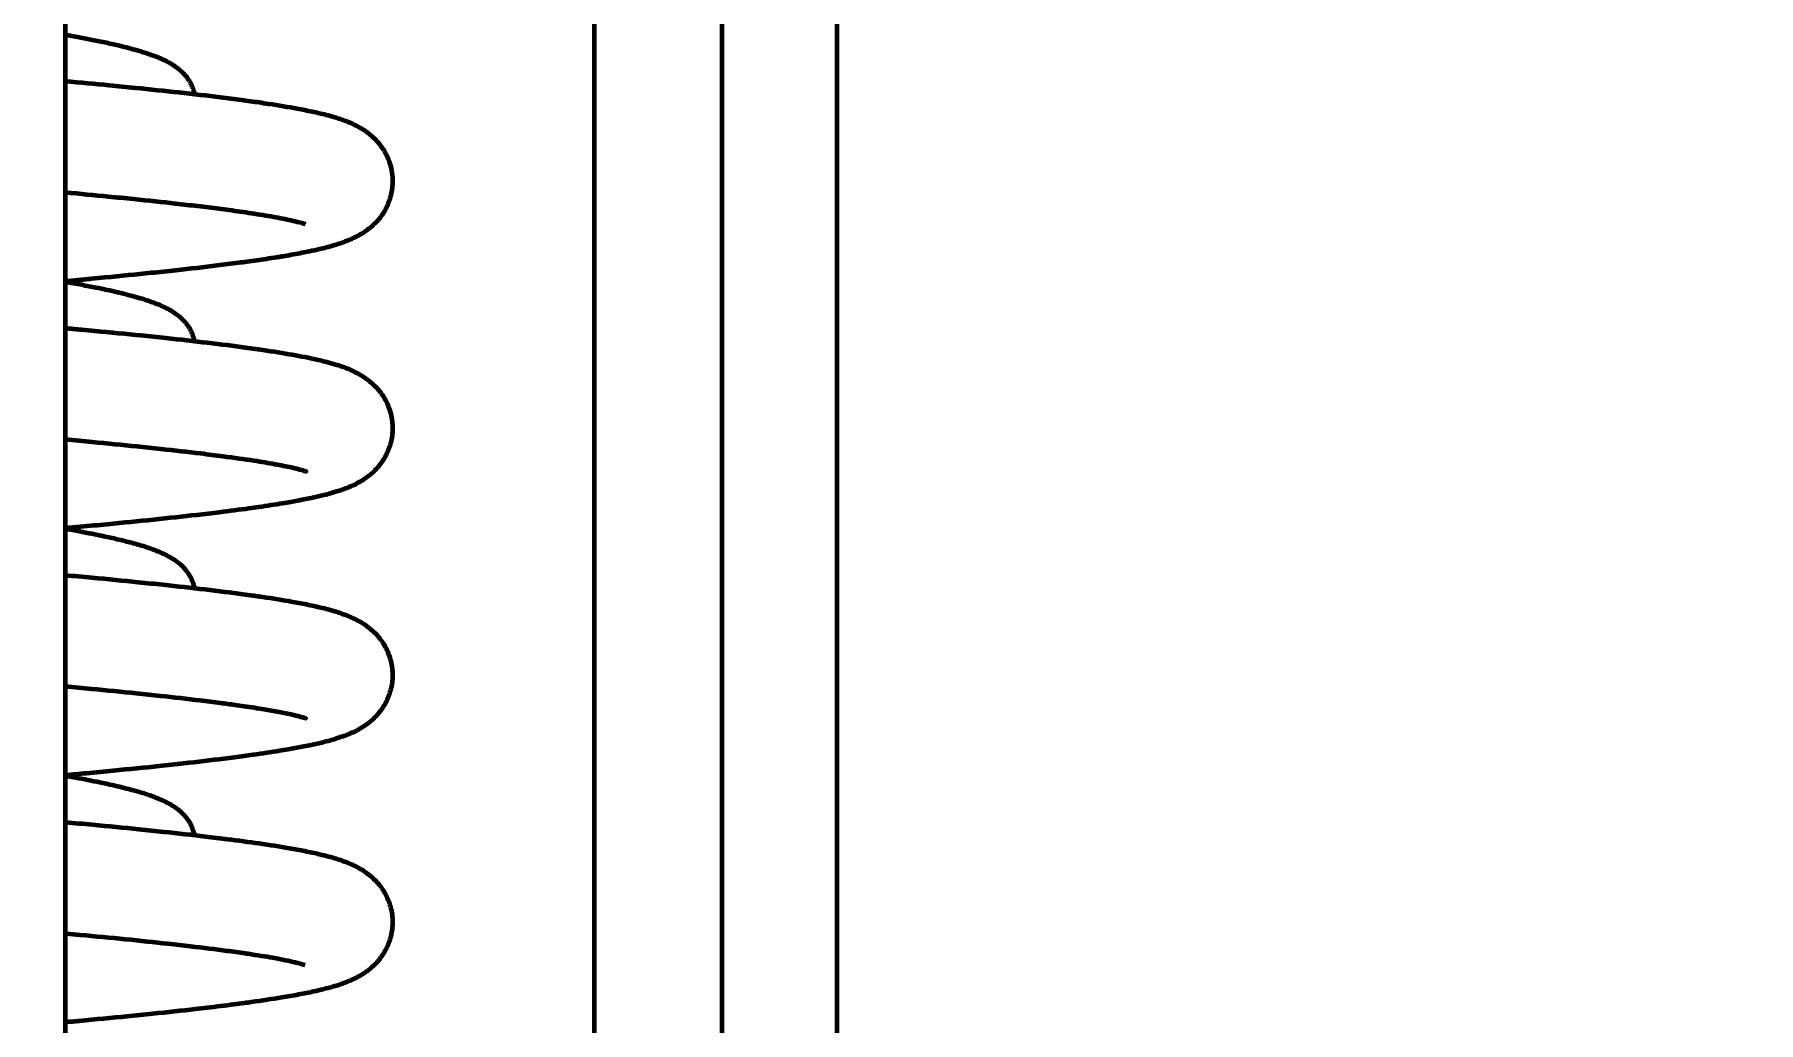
# Model space of a CAD drawing. Header units: millimetres. Extents: x 0 to 840, y 0 to 594.
# Drawn here: x 62.67 to 66.393, y 451.137 to 453.27 of the extents above; entities that cross this region are included whole.
import ezdxf

# ---------------------------------------------------------------- set-up
doc = ezdxf.new("R2010")
doc.units = ezdxf.units.MM
doc.linetypes.add('K5LT_BASIC', pattern=[0])
doc.linetypes.add('K5LT_THIN', pattern=[0])
doc.layers.add('Системный слой', color=7, linetype='Continuous')
doc.styles.add('KDIMTEXTSTYLE', font='GOST_AU.SHX', dxfattribs={"width": 0.96, "oblique": 15, "height": 5})
doc.dimstyles.new('KDIMSTYLE (0.07)', dxfattribs={"dimtxt": 5, "dimasz": 1, "dimexe": 2, "dimexo": 0, "dimgap": 1, "dimtad": 1, "dimlfac": 15, "dimtxsty": 'KDIMTEXTSTYLE', "dimsah": 1, "dimcen": 0, "dimdle": 1, "dimadec": 0, "dimazin": 0, "dimtfac": 0.667, "dimtmove": 0, "dimatfit": 3, "dimfxl": 1, "dimtvp": 1, "dimtolj": 1, "dimtzin": 0, "dimarcsym": 0})

# ---------------------------------------------------------------- blocks, each defined once
blk = doc.blocks.new('KDIMARROW_01')
at = {"layer": 'Системный слой'}
blk.add_hatch(color=0, dxfattribs=at).paths.add_polyline_path([(0, 0), (-5, 0.6583), (-4.5, 0), (-5, -0.6583)])
at = {"layer": 'Системный слой', "color": 0, "linetype": 'K5LT_THIN', "lineweight": 18}
for p, q in [((-4.5, 0), (-5, 0.6583)), ((-5, 0.6583), (0, 0)), ((0, 0), (-5, -0.6583)), ((-5, -0.6583), (-4.5, 0)), ((0, 0), (-1, 0))]:
    blk.add_line(p, q, dxfattribs=at)

msp = doc.modelspace()

# ---------------------------------------------------------------- linework, layer by layer
at = {"layer": 'Системный слой', "color": 5, "linetype": 'K5LT_BASIC', "lineweight": 60, "true_color": 0x0000ff}
for p, q in [((63.87945, 446.48472), (63.87945, 479.15139)), ((64.15418, 479.15139), (64.15418, 446.48472)), ((64.40262, 479.15139), (64.40262, 448.15513)), ((62.73638, 479.01806), (62.73638, 446.61806))]:
    msp.add_line(p, q, dxfattribs=at)
for points, knots in [([(62.73638, 453.26993), (62.74111, 453.2691), (62.74577, 453.26826), (62.75582, 453.26645), (62.76117, 453.26547), (62.77606, 453.26269), (62.78541, 453.2609), (62.7995, 453.25809), (62.80443, 453.25709), (62.82005, 453.25386), (62.83039, 453.25162), (62.84479, 453.24834), (62.84919, 453.24731), (62.86692, 453.24306), (62.87949, 453.23979), (62.89491, 453.23536), (62.89857, 453.23427), (62.90568, 453.23209), (62.90914, 453.23099), (62.92024, 453.22732), (62.92753, 453.22469), (62.93738, 453.22075), (62.94023, 453.21955), (62.94854, 453.2159), (62.95384, 453.21334), (62.96142, 453.20922), (62.96386, 453.20782), (62.97089, 453.20353), (62.9754, 453.20047), (62.98221, 453.19503), (62.98412, 453.19342), (62.98808, 453.18978), (62.98993, 453.18796), (62.99484, 453.18272), (62.99788, 453.17903), (63.00216, 453.17289), (63.00381, 453.1703), (63.00657, 453.16542), (63.00796, 453.16267), (63.01024, 453.15749), (63.01121, 453.15499), (63.01324, 453.14887), (63.01415, 453.14542), (63.01486, 453.14175)], [18.5508778, 18.5508778, 18.5508778, 18.5508778, 18.8138656, 18.8138656, 19.1232804, 19.1232804, 19.6885847, 19.6885847, 20.0010325, 20.0010325, 20.6968762, 20.6968762, 21.0121818, 21.0121818, 21.9958898, 21.9958898, 22.3103405, 22.3103405, 22.6227264, 22.6227264, 23.3304791, 23.3304791, 23.6259297, 23.6259297, 24.1980389, 24.1980389, 24.4619798, 24.4619798, 24.9822178, 24.9822178, 25.2043899, 25.2043899, 25.4163836, 25.4163836, 25.7582209, 25.7582209, 25.9546085, 25.9546085, 26.1482405, 26.1482405, 26.3204905, 26.3204905, 26.5438568, 26.5438568, 26.5438568, 26.5438568]), ([(62.73638, 453.16975), (62.76868, 453.1668), (62.80023, 453.16385), (62.84037, 453.15997), (62.84979, 453.15906), (62.86848, 453.15722), (62.87775, 453.1563), (62.91982, 453.15207), (62.95146, 453.14876), (63.01313, 453.14199), (63.04303, 453.13853), (63.07904, 453.13408), (63.08674, 453.13311), (63.10189, 453.13117), (63.10934, 453.1302), (63.1299, 453.12745), (63.1427, 453.12568), (63.16193, 453.12289), (63.16867, 453.12189), (63.19756, 453.11749), (63.21821, 453.11405), (63.24281, 453.10948), (63.24837, 453.10841), (63.25914, 453.10626), (63.26439, 453.10517), (63.27997, 453.10182), (63.28988, 453.09949), (63.30568, 453.0954), (63.31202, 453.09364), (63.32236, 453.09052), (63.32624, 453.08929), (63.33407, 453.08664), (63.33792, 453.08526), (63.34782, 453.08148), (63.35419, 453.0788), (63.36415, 453.07394), (63.36727, 453.07233), (63.3742, 453.06843), (63.37731, 453.06656), (63.38622, 453.06071), (63.39198, 453.05646), (63.40073, 453.0488), (63.40402, 453.04567), (63.41004, 453.03932), (63.41305, 453.03585), (63.41639, 453.03153), (63.41686, 453.03092), (63.41826, 453.02904), (63.41918, 453.02776), (63.42191, 453.02382), (63.42366, 453.02109), (63.42776, 453.01413), (63.43001, 453.00978), (63.43469, 452.99927), (63.43694, 452.99297), (63.44041, 452.98006), (63.44165, 452.97348), (63.44305, 452.96019), (63.44322, 452.95349), (63.44259, 452.94162), (63.44198, 452.93642), (63.44016, 452.92622), (63.43894, 452.92121), (63.43595, 452.91148), (63.43417, 452.90676), (63.43154, 452.90081), (63.43089, 452.89939), (63.42972, 452.89698), (63.4292, 452.89594), (63.42763, 452.89293), (63.42651, 452.89089), (63.42316, 452.8852), (63.42058, 452.8813), (63.41545, 452.87429), (63.41236, 452.87051), (63.40527, 452.86262), (63.40054, 452.8581), (63.39306, 452.85172), (63.38998, 452.84932), (63.38371, 452.84478), (63.38085, 452.84286), (63.37447, 452.83888), (63.37181, 452.83734), (63.36535, 452.83382), (63.36266, 452.83246), (63.35315, 452.8279), (63.34705, 452.82537), (63.33751, 452.82174), (63.33365, 452.82036), (63.32617, 452.81784), (63.32236, 452.81663), (63.31194, 452.81348), (63.30564, 452.81174), (63.29457, 452.80888), (63.28987, 452.80772), (63.27827, 452.80498), (63.27105, 452.80338), (63.25833, 452.80072), (63.25298, 452.79964), (63.23564, 452.79628), (63.22308, 452.79402), (63.2077, 452.79143), (63.20559, 452.79108), (63.19991, 452.79014), (63.19633, 452.78956), (63.18544, 452.78782), (63.17798, 452.78666), (63.16366, 452.78451), (63.15683, 452.78351), (63.1429, 452.78152), (63.13581, 452.78053), (63.12257, 452.77872), (63.11646, 452.7779), (63.10286, 452.7761), (63.09531, 452.77513), (63.07997, 452.77318), (63.07218, 452.77222), (63.03611, 452.76781), (63.00631, 452.76439), (62.96634, 452.76003), (62.95759, 452.75909), (62.93992, 452.75722), (62.93099, 452.75628), (62.88976, 452.75202), (62.85622, 452.74869), (62.81199, 452.74445), (62.80235, 452.74353), (62.78294, 452.7417), (62.77317, 452.74079), (62.7544, 452.73905), (62.74542, 452.73822), (62.73638, 452.7374)], [4.3309397, 4.3309397, 4.3309397, 4.3309397, 5.3627802, 5.3627802, 5.6830178, 5.6830178, 6.0044297, 6.0044297, 7.1573231, 7.1573231, 8.3586953, 8.3586953, 8.6927746, 8.6927746, 9.0278841, 9.0278841, 9.6360447, 9.6360447, 9.9758852, 9.9758852, 11.1256969, 11.1256969, 11.470552, 11.470552, 11.8156354, 11.8156354, 12.516553, 12.516553, 13.0036925, 13.0036925, 13.3215138, 13.3215138, 13.624913, 13.624913, 14.1277093, 14.1277093, 14.3835272, 14.3835272, 14.617299, 14.617299, 14.9882578, 14.9882578, 15.1894639, 15.1894639, 15.3836434, 15.3836434, 15.415489, 15.415489, 15.4791801, 15.4791801, 15.6065623, 15.6065623, 15.7905932, 15.7905932, 16.0318612, 16.0318612, 16.2673007, 16.2673007, 16.5003432, 16.5003432, 16.6831737, 16.6831737, 16.8659094, 16.8659094, 17.0485756, 17.0485756, 17.1063539, 17.1063539, 17.149268, 17.149268, 17.2350961, 17.2350961, 17.4067522, 17.4067522, 17.5930491, 17.5930491, 17.8727983, 17.8727983, 18.0714231, 18.0714231, 18.2787275, 18.2787275, 18.497885, 18.497885, 18.7335783, 18.7335783, 19.2200993, 19.2200993, 19.5145372, 19.5145372, 19.8217205, 19.8217205, 20.3153582, 20.3153582, 20.6516993, 20.6516993, 21.145337, 21.145337, 21.4895214, 21.4895214, 22.2336582, 22.2336582, 22.3514881, 22.3514881, 22.5464855, 22.5464855, 22.9364804, 22.9364804, 23.2767319, 23.2767319, 23.6159766, 23.6159766, 23.8971635, 23.8971635, 24.2331535, 24.2331535, 24.5678273, 24.5678273, 25.7555345, 25.7555345, 26.082871, 26.082871, 26.408544, 26.408544, 27.5696911, 27.5696911, 27.8895576, 27.8895576, 28.2083584, 28.2083584, 28.4971795, 28.4971795, 28.4971795, 28.4971795]), ([(62.73638, 452.92957), (62.76831, 452.92662), (62.79941, 452.92367), (62.83874, 452.91982), (62.84787, 452.91891), (62.86597, 452.9171), (62.87493, 452.9162), (62.91548, 452.91205), (62.94582, 452.90881), (62.98273, 452.90467), (62.99077, 452.90375), (63.0066, 452.90192), (63.0144, 452.901), (63.03821, 452.89815), (63.05375, 452.89622), (63.07573, 452.89337), (63.08271, 452.89245), (63.10651, 452.88924), (63.12251, 452.88696), (63.1551, 452.88203), (63.17134, 452.87936), (63.20018, 452.87418), (63.21291, 452.87164), (63.23001, 452.86782), (63.23591, 452.86638), (63.24289, 452.86453), (63.2453, 452.86386), (63.25073, 452.86227), (63.25293, 452.86155), (63.25502, 452.86078)], [37.5406291, 37.5406291, 37.5406291, 37.5406291, 38.5849565, 38.5849565, 38.905211, 38.905211, 39.2263912, 39.2263912, 40.3758394, 40.3758394, 40.702082, 40.702082, 41.0296341, 41.0296341, 41.7202793, 41.7202793, 42.0517298, 42.0517298, 42.8771487, 42.8771487, 43.8598311, 43.8598311, 44.8425135, 44.8425135, 45.4401619, 45.4401619, 45.7503836, 45.7503836, 46.3260685, 46.3260685, 46.3260685, 46.3260685]), ([(62.73638, 452.73659), (62.74854, 452.73445), (62.76034, 452.73231), (62.77698, 452.72917), (62.78213, 452.72818), (62.79228, 452.7262), (62.79728, 452.72521), (62.8186, 452.72088), (62.83402, 452.71753), (62.84987, 452.71381), (62.85126, 452.71348), (62.85697, 452.71211), (62.86121, 452.71108), (62.86949, 452.70899), (62.87355, 452.70794), (62.88874, 452.70388), (62.89929, 452.70082), (62.91636, 452.69531), (62.92327, 452.69291), (62.93287, 452.68923), (62.93584, 452.68804), (62.94412, 452.68458), (62.94931, 452.68221), (62.95704, 452.67828), (62.95941, 452.677), (62.96681, 452.6728), (62.97178, 452.66965), (62.97874, 452.66449), (62.9808, 452.66286), (62.98488, 452.6594), (62.98675, 452.65771), (62.99046, 452.65408), (62.99201, 452.65246), (62.99546, 452.64856), (62.99711, 452.64655), (63.00045, 452.64208), (63.00202, 452.63978), (63.00498, 452.63497), (63.00643, 452.63234), (63.00894, 452.62722), (63.01021, 452.62425), (63.01267, 452.61755), (63.01399, 452.6129), (63.01486, 452.60839)], [18.4138386, 18.4138386, 18.4138386, 18.4138386, 19.0950452, 19.0950452, 19.4076227, 19.4076227, 19.7212196, 19.7212196, 20.7680862, 20.7680862, 20.8696502, 20.8696502, 21.1873624, 21.1873624, 21.5051884, 21.5051884, 22.4064, 22.4064, 23.0683692, 23.0683692, 23.3686393, 23.3686393, 23.9331969, 23.9331969, 24.2008916, 24.2008916, 24.7504189, 24.7504189, 24.9848261, 24.9848261, 25.2074436, 25.2074436, 25.3960414, 25.3960414, 25.597773, 25.597773, 25.7930586, 25.7930586, 25.9841564, 25.9841564, 26.1729615, 26.1729615, 26.4521719, 26.4521719, 26.4521719, 26.4521719]), ([(62.73638, 452.63642), (62.73808, 452.63626), (62.73978, 452.63611), (62.75138, 452.63505), (62.7612, 452.63414), (62.78072, 452.63232), (62.79043, 452.63141), (62.83438, 452.62725), (62.86766, 452.624), (62.90884, 452.61982), (62.91787, 452.61889), (62.93576, 452.61703), (62.94462, 452.6161), (62.98482, 452.61182), (63.01486, 452.60846), (63.07238, 452.60164), (63.0998, 452.59819), (63.13265, 452.59372), (63.13974, 452.59274), (63.14913, 452.59141), (63.15154, 452.59106), (63.17745, 452.58732), (63.19918, 452.58391), (63.23849, 452.57707), (63.25595, 452.57371), (63.27731, 452.56904), (63.28221, 452.56792), (63.29172, 452.56565), (63.29645, 452.56447), (63.30744, 452.56158), (63.31372, 452.55982), (63.32408, 452.55665), (63.32793, 452.5554), (63.33808, 452.55191), (63.34443, 452.54952), (63.3541, 452.5454), (63.3576, 452.54382), (63.36463, 452.54037), (63.36772, 452.53876), (63.3772, 452.53339), (63.38309, 452.52964), (63.39248, 452.52255), (63.39585, 452.5198), (63.40211, 452.51417), (63.40537, 452.51099), (63.41134, 452.5045), (63.4143, 452.50099), (63.41838, 452.49555), (63.4196, 452.49385), (63.42316, 452.4886), (63.42543, 452.4849), (63.43063, 452.47532), (63.43339, 452.46921), (63.43788, 452.45661), (63.43971, 452.44991), (63.4419, 452.43801), (63.44254, 452.43276), (63.44314, 452.42227), (63.44311, 452.417), (63.44241, 452.40654), (63.44174, 452.40137), (63.43978, 452.39121), (63.4385, 452.38627), (63.4354, 452.37662), (63.4336, 452.37201), (63.42953, 452.36307), (63.4273, 452.35885), (63.4216, 452.3493), (63.41804, 452.34427), (63.41087, 452.33537), (63.40726, 452.33144), (63.40304, 452.32729), (63.40242, 452.32669), (63.40058, 452.32494), (63.39933, 452.3238), (63.39569, 452.32059), (63.39317, 452.31852), (63.38768, 452.31426), (63.38439, 452.31192), (63.37819, 452.30782), (63.3749, 452.30581), (63.36857, 452.3022), (63.36538, 452.30051), (63.35579, 452.29574), (63.35014, 452.2933), (63.34039, 452.28947), (63.33706, 452.28825), (63.32985, 452.28572), (63.32594, 452.28444), (63.31659, 452.28151), (63.31068, 452.27981), (63.30028, 452.277), (63.29593, 452.27588), (63.28363, 452.27287), (63.27555, 452.27103), (63.26205, 452.26815), (63.25676, 452.26707), (63.2424, 452.26423), (63.23319, 452.26252), (63.21766, 452.25978), (63.21159, 452.25874), (63.18926, 452.25503), (63.17207, 452.25239), (63.14701, 452.24877), (63.13996, 452.24777), (63.11263, 452.24401), (63.09132, 452.24124), (63.06108, 452.23752), (63.0531, 452.23656), (63.03692, 452.23464), (63.02872, 452.23368), (62.99078, 452.22932), (62.95959, 452.22592), (62.89492, 452.2192), (62.86149, 452.21587), (62.81739, 452.21163), (62.80777, 452.21071), (62.78841, 452.20888), (62.77867, 452.20797), (62.75811, 452.20606), (62.74729, 452.20506), (62.73638, 452.20406)], [4.236736, 4.236736, 4.236736, 4.236736, 4.2899432, 4.2899432, 4.599906, 4.599906, 4.9109646, 4.9109646, 6.0206968, 6.0206968, 6.3369795, 6.3369795, 6.6544224, 6.6544224, 7.7963493, 7.7963493, 8.9636422, 8.9636422, 9.2933865, 9.2933865, 9.408729, 9.408729, 10.5402992, 10.5402992, 11.618531, 11.618531, 11.9537234, 11.9537234, 12.2868509, 12.2868509, 12.7661361, 12.7661361, 13.07367, 13.07367, 13.5615162, 13.5615162, 13.8327263, 13.8327263, 14.0811651, 14.0811651, 14.4864153, 14.4864153, 14.691142, 14.691142, 14.8871953, 14.8871953, 15.076417, 15.076417, 15.1586997, 15.1586997, 15.323265, 15.323265, 15.5640335, 15.5640335, 15.7964259, 15.7964259, 15.9695529, 15.9695529, 16.1408791, 16.1408791, 16.311501, 16.311501, 16.4824704, 16.4824704, 16.6548172, 16.6548172, 16.8295718, 16.8295718, 17.0701774, 17.0701774, 17.2980551, 17.2980551, 17.3370061, 17.3370061, 17.4149082, 17.4149082, 17.5707122, 17.5707122, 17.7774302, 17.7774302, 17.9959138, 17.9959138, 18.2268574, 18.2268574, 18.6952769, 18.6952769, 18.9688454, 18.9688454, 19.2656612, 19.2656612, 19.7070837, 19.7070837, 20.028624, 20.028624, 20.5784412, 20.5784412, 20.9153673, 20.9153673, 21.4651846, 21.4651846, 21.8019378, 21.8019378, 22.6776141, 22.6776141, 23.0092478, 23.0092478, 23.9403846, 23.9403846, 24.2666844, 24.2666844, 24.5915746, 24.5915746, 25.7464857, 25.7464857, 26.8828294, 26.8828294, 27.1959974, 27.1959974, 27.5080173, 27.5080173, 27.8489466, 27.8489466, 27.8489466, 27.8489466]), ([(62.73638, 452.39624), (62.73648, 452.39623), (62.73658, 452.39622), (62.74638, 452.39531), (62.756, 452.39442), (62.77512, 452.39262), (62.7846, 452.39172), (62.82747, 452.38762), (62.85983, 452.38443), (62.89969, 452.38032), (62.90842, 452.37941), (62.92567, 452.37759), (62.9342, 452.37668), (62.97277, 452.37251), (63.0014, 452.36925), (63.04496, 452.36398), (63.06098, 452.36197), (63.10072, 452.35675), (63.12336, 452.35355), (63.16019, 452.34787), (63.17529, 452.34535), (63.20219, 452.34045), (63.21406, 452.33806), (63.22767, 452.335), (63.23101, 452.33422), (63.23692, 452.33277), (63.24003, 452.33197), (63.24759, 452.32991), (63.25269, 452.32832), (63.25603, 452.32708), (63.25569, 452.32722), (63.25643, 452.3269), (63.25605, 452.32707), (63.2562, 452.327)], [39.3300327, 39.3300327, 39.3300327, 39.3300327, 39.3333995, 39.3333995, 39.6658782, 39.6658782, 39.9992644, 39.9992644, 41.1858596, 41.1858596, 41.5236944, 41.5236944, 41.8626417, 41.8626417, 43.0783139, 43.0783139, 43.8336372, 43.8336372, 45.0450343, 45.0450343, 46.0214607, 46.0214607, 46.9978871, 46.9978871, 47.3432561, 47.3432561, 47.6792565, 47.6792565, 48.3608251, 48.3608251, 48.5884822, 48.5884822, 48.6563083, 48.6563083, 48.6563083, 48.6563083]), ([(62.73638, 452.20326), (62.7389, 452.20282), (62.7414, 452.20237), (62.74936, 452.20095), (62.75477, 452.19998), (62.77839, 452.19563), (62.79574, 452.19225), (62.8146, 452.18832), (62.81709, 452.18779), (62.82431, 452.18625), (62.82896, 452.18524), (62.84362, 452.18197), (62.85329, 452.17971), (62.86672, 452.17636), (62.87081, 452.17532), (62.88518, 452.17153), (62.89495, 452.16875), (62.91114, 452.16371), (62.91778, 452.16149), (62.92726, 452.15805), (62.93028, 452.15691), (62.93892, 452.15349), (62.94431, 452.15117), (62.9521, 452.14746), (62.95467, 452.14617), (62.96239, 452.14208), (62.96739, 452.13915), (62.97464, 452.1342), (62.9768, 452.13263), (62.98098, 452.12938), (62.98306, 452.12765), (62.98853, 452.12277), (62.99192, 452.11937), (62.99645, 452.114), (62.99751, 452.11267), (63.0003, 452.10896), (63.00179, 452.10681), (63.00482, 452.10192), (63.00615, 452.09954), (63.00936, 452.09308), (63.01103, 452.08901), (63.01336, 452.08172), (63.01423, 452.07829), (63.01487, 452.07497)], [18.9958459, 18.9958459, 18.9958459, 18.9958459, 19.1358706, 19.1358706, 19.4447615, 19.4447615, 20.5066876, 20.5066876, 20.6703178, 20.6703178, 20.9844352, 20.9844352, 21.6807914, 21.6807914, 21.9966769, 21.9966769, 22.8154272, 22.8154272, 23.4334352, 23.4334352, 23.7360133, 23.7360133, 24.2986657, 24.2986657, 24.5773877, 24.5773877, 25.1400401, 25.1400401, 25.377708, 25.377708, 25.6055739, 25.6055739, 25.9946606, 25.9946606, 26.1280116, 26.1280116, 26.3233515, 26.3233515, 26.512056, 26.512056, 26.7852689, 26.7852689, 26.9865618, 26.9865618, 26.9865618, 26.9865618]), ([(62.73638, 452.10309), (62.7458, 452.10223), (62.75515, 452.10137), (62.77424, 452.09959), (62.78397, 452.09869), (62.82802, 452.09453), (62.8614, 452.09129), (62.90272, 452.08711), (62.91179, 452.08619), (62.92976, 452.08433), (62.93866, 452.0834), (62.97905, 452.07912), (63.00925, 452.07576), (63.06692, 452.06898), (63.09435, 452.06555), (63.1273, 452.06112), (63.13446, 452.06014), (63.14549, 452.05859), (63.14946, 452.05803), (63.17694, 452.05406), (63.19869, 452.05065), (63.22485, 452.04611), (63.23069, 452.04507), (63.24205, 452.04296), (63.24763, 452.04189), (63.26411, 452.03861), (63.27465, 452.03635), (63.28942, 452.03288), (63.29417, 452.03171), (63.30524, 452.02885), (63.3116, 452.02709), (63.32199, 452.02397), (63.32588, 452.02274), (63.33617, 452.01927), (63.3425, 452.01694), (63.35216, 452.01292), (63.35574, 452.01134), (63.36278, 452.00797), (63.36591, 452.00638), (63.3755, 452.00109), (63.38139, 451.99745), (63.39091, 451.99045), (63.39428, 451.98778), (63.40057, 451.98228), (63.40386, 451.97916), (63.40989, 451.97282), (63.41289, 451.96936), (63.41651, 451.96471), (63.41724, 451.96375), (63.41941, 451.9608), (63.42082, 451.95875), (63.42493, 451.95245), (63.42752, 451.94794), (63.43274, 451.93738), (63.43527, 451.93113), (63.43881, 451.91976), (63.44008, 451.91464), (63.44194, 451.90438), (63.44257, 451.89912), (63.44314, 451.88863), (63.44311, 451.88336), (63.44238, 451.87291), (63.44169, 451.86774), (63.43971, 451.85758), (63.43842, 451.85265), (63.4353, 451.84302), (63.43349, 451.83842), (63.42875, 451.82806), (63.42572, 451.82261), (63.41895, 451.81215), (63.41524, 451.80727), (63.40727, 451.79803), (63.40302, 451.79378), (63.39691, 451.78831), (63.39501, 451.7867), (63.39168, 451.78402), (63.39025, 451.7829), (63.38601, 451.77973), (63.38316, 451.77775), (63.37726, 451.77391), (63.37399, 451.77194), (63.36495, 451.76684), (63.35907, 451.76397), (63.34991, 451.75993), (63.34676, 451.75863), (63.33969, 451.75588), (63.33651, 451.75472), (63.32731, 451.75151), (63.32163, 451.74971), (63.31182, 451.74681), (63.30745, 451.74559), (63.29874, 451.74327), (63.29424, 451.74213), (63.28122, 451.73897), (63.27257, 451.73703), (63.25831, 451.73405), (63.25293, 451.73297), (63.23784, 451.73004), (63.22782, 451.72821), (63.21136, 451.72537), (63.20519, 451.72433), (63.18114, 451.72042), (63.16215, 451.71757), (63.1291, 451.71292), (63.11571, 451.71111), (63.09433, 451.70834), (63.08668, 451.70736), (63.0514, 451.70295), (63.0222, 451.69953), (62.98295, 451.69518), (62.97432, 451.69423), (62.95689, 451.69235), (62.94808, 451.69141), (62.90737, 451.68713), (62.87421, 451.6838), (62.83039, 451.67954), (62.82084, 451.67862), (62.8016, 451.67679), (62.79191, 451.67588), (62.76707, 451.67355), (62.75181, 451.67214), (62.73638, 451.67073)], [4.5148402, 4.5148402, 4.5148402, 4.5148402, 4.8284309, 4.8284309, 5.159642, 5.159642, 6.3403367, 6.3403367, 6.6771343, 6.6771343, 7.0151195, 7.0151195, 8.2309169, 8.2309169, 9.4649344, 9.4649344, 9.8158722, 9.8158722, 10.0169856, 10.0169856, 11.2228815, 11.2228815, 11.5820253, 11.5820253, 11.9414903, 11.9414903, 12.6800977, 12.6800977, 13.0353825, 13.0353825, 13.5457217, 13.5457217, 13.8771006, 13.8771006, 14.3975582, 14.3975582, 14.6905909, 14.6905909, 14.9599229, 14.9599229, 15.4011093, 15.4011093, 15.6209218, 15.6209218, 15.8311342, 15.8311342, 16.0338221, 16.0338221, 16.0854322, 16.0854322, 16.1886523, 16.1886523, 16.3950925, 16.3950925, 16.6492444, 16.6492444, 16.8368817, 16.8368817, 17.0213456, 17.0213456, 17.203888, 17.203888, 17.3856825, 17.3856825, 17.5678545, 17.5678545, 17.7515056, 17.7515056, 17.9966507, 17.9966507, 18.2581761, 18.2581761, 18.5421311, 18.5421311, 18.6706182, 18.6706182, 18.7696368, 18.7696368, 18.9676739, 18.9676739, 19.2026646, 19.2026646, 19.6646782, 19.6646782, 19.9422903, 19.9422903, 20.2321074, 20.2321074, 20.7034671, 20.7034671, 21.0437308, 21.0437308, 21.3911475, 21.3911475, 22.0166778, 22.0166778, 22.376039, 22.376039, 23.0015693, 23.0015693, 23.3600853, 23.3600853, 24.3700922, 24.3700922, 25.0162284, 25.0162284, 25.3664479, 25.3664479, 26.6028116, 26.6028116, 26.9449035, 26.9449035, 27.2853363, 27.2853363, 28.4985333, 28.4985333, 28.8328254, 28.8328254, 29.1659035, 29.1659035, 29.6798008, 29.6798008, 29.6798008, 29.6798008]), ([(62.73638, 451.8629), (62.75541, 451.86114), (62.77415, 451.85939), (62.82606, 451.85443), (62.85847, 451.85123), (62.8984, 451.84712), (62.90713, 451.84622), (62.9244, 451.8444), (62.93294, 451.84349), (62.97151, 451.83932), (63.00015, 451.83606), (63.03466, 451.8319), (63.04216, 451.83098), (63.05689, 451.82913), (63.06411, 451.82821), (63.08214, 451.82587), (63.09272, 451.82445), (63.10953, 451.82212), (63.116, 451.8212), (63.13783, 451.81802), (63.15234, 451.81578), (63.17106, 451.81267), (63.17632, 451.81178), (63.19302, 451.80883), (63.20362, 451.80681), (63.22217, 451.80296), (63.23035, 451.80109), (63.23991, 451.79866), (63.24252, 451.79797), (63.24802, 451.79642), (63.25125, 451.79542), (63.25393, 451.79451), (63.25499, 451.79413), (63.2564, 451.7936), (63.25566, 451.79392), (63.25551, 451.79399)], [36.6665027, 36.6665027, 36.6665027, 36.6665027, 37.2740649, 37.2740649, 38.3801992, 38.3801992, 38.6948496, 38.6948496, 39.0105564, 39.0105564, 40.1412977, 40.1412977, 40.4629407, 40.4629407, 40.7853555, 40.7853555, 41.2846848, 41.2846848, 41.6096533, 41.6096533, 42.411324, 42.411324, 42.7386674, 42.7386674, 43.4916948, 43.4916948, 44.2447221, 44.2447221, 44.5584798, 44.5584798, 45.0392911, 45.0392911, 45.3094898, 45.3094898, 45.7681132, 45.7681132, 45.7681132, 45.7681132]), ([(62.73638, 451.66993), (62.73817, 451.66961), (62.73994, 451.6693), (62.74721, 451.66801), (62.75264, 451.66703), (62.77638, 451.66268), (62.79384, 451.65929), (62.81511, 451.65488), (62.81986, 451.65388), (62.82708, 451.65231), (62.82961, 451.65176), (62.84681, 451.64794), (62.86054, 451.64466), (62.87469, 451.64096), (62.87597, 451.64062), (62.88121, 451.63923), (62.88509, 451.63816), (62.89264, 451.63602), (62.89634, 451.63494), (62.90853, 451.63125), (62.91667, 451.62857), (62.92745, 451.62464), (62.93053, 451.62348), (62.93933, 451.61998), (62.94494, 451.61756), (62.95294, 451.61371), (62.95554, 451.61239), (62.96332, 451.60822), (62.96842, 451.60519), (62.97588, 451.59997), (62.97791, 451.59847), (62.98376, 451.59381), (62.98744, 451.59052), (62.99282, 451.58491), (62.99471, 451.58278), (62.99814, 451.57856), (62.99988, 451.57623), (63.00246, 451.57239), (63.00345, 451.57084), (63.00572, 451.56698), (63.00693, 451.56473), (63.00994, 451.55839), (63.01146, 451.55452), (63.01361, 451.5474), (63.0143, 451.54464), (63.01486, 451.54173)], [18.7315521, 18.7315521, 18.7315521, 18.7315521, 18.8309052, 18.8309052, 19.1397684, 19.1397684, 20.2031686, 20.2031686, 20.5163475, 20.5163475, 20.6878618, 20.6878618, 21.6954002, 21.6954002, 21.796577, 21.796577, 22.1120996, 22.1120996, 22.42687, 22.42687, 23.1754393, 23.1754393, 23.4788622, 23.4788622, 24.0654739, 24.0654739, 24.3423256, 24.3423256, 24.9234641, 24.9234641, 25.1569776, 25.1569776, 25.5636141, 25.5636141, 25.7718225, 25.7718225, 25.9743604, 25.9743604, 26.1018089, 26.1018089, 26.2775618, 26.2775618, 26.5498606, 26.5498606, 26.7256561, 26.7256561, 26.7256561, 26.7256561]), ([(62.73638, 451.56975), (62.75626, 451.56794), (62.77586, 451.56612), (62.82952, 451.56106), (62.86287, 451.55781), (62.90416, 451.55363), (62.91322, 451.55271), (62.93117, 451.55085), (62.94006, 451.54992), (62.98041, 451.54563), (63.01058, 451.54228), (63.04729, 451.53795), (63.0553, 451.53699), (63.07109, 451.53507), (63.07886, 451.5341), (63.11048, 451.5301), (63.1331, 451.52706), (63.17784, 451.52059), (63.19953, 451.51718), (63.22562, 451.51264), (63.23144, 451.51159), (63.24279, 451.50949), (63.24835, 451.50842), (63.26473, 451.50515), (63.27518, 451.5029), (63.29194, 451.49895), (63.29865, 451.49726), (63.30939, 451.49435), (63.31368, 451.49314), (63.32205, 451.49062), (63.32593, 451.48939), (63.33626, 451.48591), (63.34261, 451.48356), (63.3523, 451.47952), (63.35589, 451.47793), (63.36292, 451.47457), (63.36606, 451.47297), (63.37564, 451.46767), (63.3815, 451.46404), (63.39102, 451.45703), (63.39438, 451.45436), (63.40068, 451.44885), (63.40396, 451.44572), (63.40999, 451.43938), (63.41299, 451.43591), (63.41645, 451.43146), (63.41702, 451.4307), (63.41875, 451.42838), (63.41988, 451.42678), (63.42319, 451.42187), (63.4253, 451.41843), (63.4304, 451.40913), (63.43318, 451.40304), (63.43719, 451.39196), (63.43869, 451.3869), (63.441, 451.37679), (63.44187, 451.37157), (63.44293, 451.36113), (63.44314, 451.35584), (63.44289, 451.34535), (63.44244, 451.34012), (63.4409, 451.32983), (63.43983, 451.3248), (63.43711, 451.31494), (63.43549, 451.31021), (63.43115, 451.29958), (63.42833, 451.29397), (63.42194, 451.28315), (63.4184, 451.2781), (63.41194, 451.26999), (63.40903, 451.26672), (63.40313, 451.26062), (63.40012, 451.25779), (63.39403, 451.25251), (63.39095, 451.25007), (63.38477, 451.24551), (63.38166, 451.2434), (63.3762, 451.23994), (63.37383, 451.23852), (63.37019, 451.23646), (63.36891, 451.23575), (63.36511, 451.23371), (63.3626, 451.23244), (63.35682, 451.22965), (63.35345, 451.22813), (63.34674, 451.22529), (63.34323, 451.2239), (63.33277, 451.21998), (63.32591, 451.21771), (63.31456, 451.21427), (63.31054, 451.21312), (63.30208, 451.21081), (63.29755, 451.20963), (63.28652, 451.20689), (63.27968, 451.2053), (63.26751, 451.20263), (63.26238, 451.20155), (63.2461, 451.19825), (63.23449, 451.19607), (63.21629, 451.19288), (63.21022, 451.19184), (63.18362, 451.18745), (63.16164, 451.18414), (63.13294, 451.18013), (63.12776, 451.17942), (63.11524, 451.17773), (63.10782, 451.17675), (63.08181, 451.17338), (63.0625, 451.171), (63.03432, 451.16767), (63.0261, 451.16671), (62.98824, 451.16237), (62.95715, 451.159), (62.91571, 451.1547), (62.90663, 451.15377), (62.8883, 451.15191), (62.87906, 451.15098), (62.83648, 451.14676), (62.80202, 451.14347), (62.75678, 451.13927), (62.7469, 451.13836), (62.73677, 451.13743), (62.73657, 451.13741), (62.73638, 451.1374)], [5.1351945, 5.1351945, 5.1351945, 5.1351945, 5.8882746, 5.8882746, 7.2317044, 7.2317044, 7.6148583, 7.6148583, 7.9993669, 7.9993669, 9.3825749, 9.3825749, 9.7763432, 9.7763432, 10.1718101, 10.1718101, 11.4122024, 11.4122024, 12.7827385, 12.7827385, 13.1912777, 13.1912777, 13.6001663, 13.6001663, 14.4350558, 14.4350558, 15.0138809, 15.0138809, 15.4086637, 15.4086637, 15.7858362, 15.7858362, 16.3801834, 16.3801834, 16.7132397, 16.7132397, 17.0196229, 17.0196229, 17.5204269, 17.5204269, 17.7700577, 17.7700577, 18.0088322, 18.0088322, 18.2391979, 18.2391979, 18.2856889, 18.2856889, 18.3786707, 18.3786707, 18.5646344, 18.5646344, 18.8566832, 18.8566832, 19.0720936, 19.0720936, 19.2831916, 19.2831916, 19.4914828, 19.4914828, 19.6983576, 19.6983576, 19.9051344, 19.9051344, 20.1130911, 20.1130911, 20.3882367, 20.3882367, 20.6792046, 20.6792046, 20.902485, 20.902485, 21.1320646, 21.1320646, 21.371219, 21.371219, 21.6232902, 21.6232902, 21.8253671, 21.8253671, 21.9372121, 21.9372121, 22.160902, 22.160902, 22.4683009, 22.4683009, 22.7970472, 22.7970472, 23.4658695, 23.4658695, 23.8406359, 23.8406359, 24.2339186, 24.2339186, 24.8043307, 24.8043307, 25.2104465, 25.2104465, 26.0533681, 26.0533681, 26.4619391, 26.4619391, 27.795847, 27.795847, 28.0844309, 28.0844309, 28.4838239, 28.4838239, 29.4603846, 29.4603846, 29.8536898, 29.8536898, 31.2450607, 31.2450607, 31.6297055, 31.6297055, 32.0129634, 32.0129634, 33.3762909, 33.3762909, 33.7531088, 33.7531088, 33.7604305, 33.7604305, 33.7604305, 33.7604305]), ([(62.73638, 451.32957), (62.73721, 451.32949), (62.73804, 451.32942), (62.74856, 451.32844), (62.75817, 451.32755), (62.80156, 451.32346), (62.83438, 451.32028), (62.89804, 451.31387), (62.92884, 451.31064), (62.96641, 451.3065), (62.9746, 451.30558), (62.99074, 451.30375), (62.9987, 451.30284), (63.03457, 451.29864), (63.06087, 451.29537), (63.09209, 451.29119), (63.09882, 451.29028), (63.11197, 451.28844), (63.11839, 451.28752), (63.1268, 451.28629), (63.12896, 451.28597), (63.15064, 451.28275), (63.16849, 451.27985), (63.18914, 451.27617), (63.19391, 451.27529), (63.20305, 451.27354), (63.20735, 451.27269), (63.21939, 451.27022), (63.22658, 451.26861), (63.23548, 451.26646), (63.23844, 451.26571), (63.24622, 451.26364), (63.25003, 451.2625), (63.2533, 451.26139)], [35.7419189, 35.7419189, 35.7419189, 35.7419189, 35.7677491, 35.7677491, 36.0699836, 36.0699836, 37.1431192, 37.1431192, 38.2346265, 38.2346265, 38.5444342, 38.5444342, 38.855481, 38.855481, 39.9706022, 39.9706022, 40.286369, 40.286369, 40.6030866, 40.6030866, 40.7133058, 40.7133058, 41.7247527, 41.7247527, 42.0439768, 42.0439768, 42.3626828, 42.3626828, 42.9742891, 42.9742891, 43.2790255, 43.2790255, 43.9371759, 43.9371759, 43.9371759, 43.9371759])]:
    msp.add_open_spline(points, degree=3, knots=knots, dxfattribs=at)

# ---------------------------------------------------------------- dimensions: what is measured, and where the dimension line sits
at = {"layer": 'Системный слой', "color": 7}
msp.add_linear_dim(base=(35.79523, 548.52309), p1=(62.98689, 411.46667), p2=(66.39331, 548.52309), angle=90, location=(35.79523, 479.99488), text='\\H5.0;\\W0.965;\\Q15;\\H5.0;\\W0.965;\\Q15;\\Q15;H', dimstyle='KDIMSTYLE (0.07)', override={"dimexo": 0, "dimblk1": 'KDIMARROW_01', "dimblk2": 'KDIMARROW_01', "dimse1": 0, "dimse2": 0, "dimclrt": 7, "dimtolj": 1}, dxfattribs=at).render()

doc.saveas('drawing.dxf')
